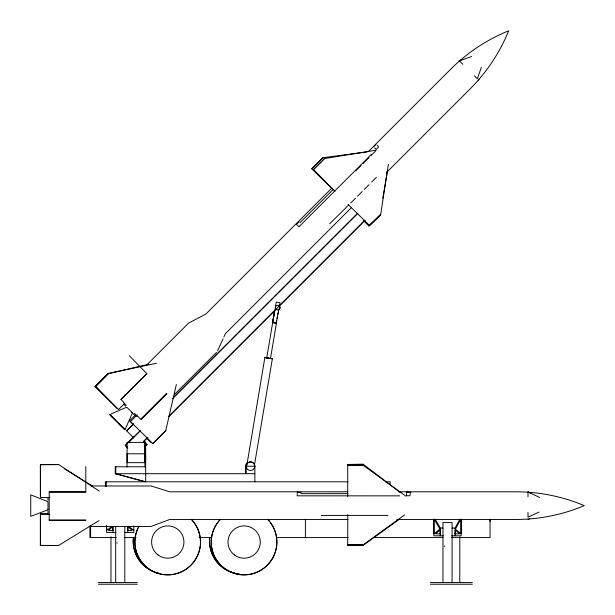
<?xml version="1.0" encoding="UTF-8"?>
<svg xmlns="http://www.w3.org/2000/svg" width="615" height="615" viewBox="0 0 615 615"><rect width="100%" height="100%" fill="white"/><g stroke="black" fill="none" stroke-linecap="round" stroke-linejoin="round"><path stroke-width="0.92" d="M407.384 492.092L407.384 492.446M410.789 492.092L410.789 492.446M127.097 453.793L127.067 462.665L144.963 462.665L145.002 442.393L127.067 442.393M410.297 493.561L409.99 495.759L406.569 495.728L406.569 493.561M348.075 204.411L369.684 225.605L380.677 214.612L388.365 164.382M269.093 358.184L264.865 357.546L246.846 465.24M274.375 322.79L272.507 322.475L274.544 310.383M267.679 358.076L266.733 357.861L274.713 310.506M264.865 357.546L270.477 358.491L276.443 323.106L272.76 322.506L276.281 302.08L280.025 302.711L279.402 306.424M276.719 320.315L276.25 323.106L278.933 309.199M277.034 318.455L277.342 316.594M277.657 314.734L277.972 312.874M254.364 465.563L272.353 358.799L270.477 358.368M382.768 198.345L387.504 170.424M137.168 414.887L130.457 421.606L152.866 443.584L165.743 430.708L176.359 384.49M474.311 75.791L477.332 78.751L481.361 67.412M478.532 80.35L479.17 78.605M123.269 428.148L124.945 429.754L132.463 412.911L131.818 412.235M217.541 350.919L223.053 338.811M223.837 337.082L225.413 333.622L351.38 207.647M455.062 535.811L455.062 528.054L459.805 519.221M460.604 519.752L455.423 529.054L461.035 533.851L461.035 518.975M367.14 151.897L322.714 157.748L311.72 168.741L332.092 188.728M311.843 168.871L322.714 157.748M148.753 364.195L107.779 373.851L94.902 386.727L117.311 408.706M95.025 386.85L107.779 373.851M124.599 403.509L118.557 409.552L95.725 386.258L108.594 373.382L156.441 363.273M334.937 191.403L313.519 169.548L324.505 158.555L376.196 150.145M146.109 365.579L188.528 323.159L205.864 314.073L331.831 188.09M368.4 151.513L450.726 69.18C467.231 52.682 487.065 39.544 508.69 30.773C499.91 52.398 486.773 72.224 470.275 88.737L386.597 172.423M120.878 399.404L146.762 373.513M373.574 146.816L375.988 144.394M300.02 222.622L333.215 189.42M371.399 154.38L298.959 226.797L297.383 225.259M355.693 170.901L361.02 165.581M363.011 163.582L369 157.594M370.999 155.595L375.657 150.936M134.962 415.448L129.588 420.814L132.932 424.227M348.743 204.956L329.74 223.699M350.773 202.935L355.485 198.214M357.507 196.193L362.227 191.473M364.249 189.451L368.969 184.731M371.668 182.032L376.388 177.312M133.686 437.872L126.605 430.831L133.394 424.043M126.644 430.831L133.432 424.043M166.58 393.331L140.697 419.215L137.499 416.086M141.112 419.638L166.996 393.754M174.729 394.207L216.472 352.457M127.812 448.127L125.222 445.537L134.032 436.719M139.766 431.246L130.111 440.732M173.645 397.367L357.945 213.051M125.222 445.537L140.481 430.623M172.338 398.766L357.353 213.728M146.055 444.038L143.526 441.501L147.6 437.434M168.641 416.386L274.521 310.498M278.595 306.424L364.795 220.216M143.526 441.501L147.954 437.434M168.994 416.386L365.149 220.216M144.717 446.636L147.047 444.668L145.071 446.636M380.677 214.612L368.808 225.966L379.924 215.096M111.922 526.279L106.726 530.468L106.726 525.825M347.798 544.713L363.342 544.713L404.593 514.924M347.798 514.563L347.706 545.305L363.25 545.305L399.043 519.452M49.838 514.44L40.344 514.44L40.344 545.528L58.556 545.528L98.992 520.605M538.917 512.111L528.001 517.23L528.001 512.426M528.001 519.49L529.676 518.706M111.284 416.163L109.747 414.548L126.728 407.176L132.463 412.911M462.78 64.283L459.466 60.9L471.597 56.488M458.974 60.793L460.727 60.17M266.733 357.861L267.279 357.899M272.353 358.799L269.093 358.322M272.507 322.475L276.596 323.106M127.928 442.031L129.834 442.031M143.764 442.031L145.624 442.031L145.571 443.846M363.342 464.302L347.798 464.479L363.342 464.302L400.142 492.469M99.261 491.093L58.671 464.571L40.459 464.571L40.459 497.512L49.953 497.512M40.459 464.748L58.671 464.571M406.046 496.251L363.25 465.347L347.706 465.347L347.706 496.436M347.706 465.524L363.25 465.347M115.797 466.777L115.797 473.704L145.701 481.806L145.701 466.777L115.243 466.777L115.243 473.704L254.864 473.704M347.99 481.806L105.35 481.806L105.35 486.373M385.367 481.806L390.164 481.806L390.164 484.543M91.105 485.981L151.098 485.981L169.778 491.8L347.936 491.8M85.808 491.908L49.2 491.908L49.2 520.528L85.808 520.528M399.665 491.8L516.1 491.8C539.44 491.808 562.756 496.543 584.25 505.63C562.756 514.717 539.44 519.444 516.1 519.452L396.79 519.452M49.2 492.062L85.808 492.062L85.808 466.631M300.958 493.653L347.913 493.653M399.665 495.851L297.23 495.828L297.23 493.653M48.055 513.448L40.459 513.448L40.459 544.536M347.936 519.452L169.778 519.452L151.098 526.455L89.198 526.455M49.2 519.929L85.808 519.929M435.236 519.221L440.279 528.054L442.961 528.054M452.079 528.054L455.062 528.054M113.137 530.468L108.371 530.468L112.868 526.632L112.868 530.468M127.436 530.468L132.202 530.468L127.943 526.632L127.943 530.468M115.974 532.436L106.579 532.436L106.579 525.787M124.422 532.436L133.816 532.436L133.816 525.787M440.417 533.851L435.651 533.851L440.148 530.007L440.148 533.851M454.716 533.851L459.49 533.851L455.231 530.007L455.231 533.851M443.254 535.811L433.859 535.811L433.859 519.66M451.71 535.811L461.096 535.811L461.096 519.66M116.181 537.572L89.928 537.572L89.928 526.125M124.491 537.572L136.061 537.572M199.129 537.572L211.452 537.572M276.635 537.572L348.113 537.572M373.882 537.572L443.038 537.572M451.679 537.572L490.055 537.572L490.055 519.452M347.798 544.536L363.342 544.713M347.706 545.128L363.25 545.305M40.344 545.351L58.556 545.528M98.431 582.559L137.337 582.559M430.431 582.559L472.328 582.559M98.431 584.227L137.337 584.227M430.431 584.227L472.328 584.227M127.728 453.809L127.067 453.793L145.624 453.809L145.624 462.68M127.728 466.785L127.067 466.77L127.097 442.393M274.082 322.644L272.76 322.506M267.633 357.876L268.601 358.03M267.648 358.145L268.617 358.314M275.889 322.967L276.443 323.106M115.243 473.704L143.333 481.314M530.514 493.022L528.001 491.862M539.755 497.504L528.001 491.985L528.001 496.789M64.214 468.607L92.519 486.058M128.843 526.279L133.755 530.468M109.747 414.548L111.423 416.163M298.959 221.984L296.33 224.198L296.814 224.683M374.62 147.877L376.196 149.414L378.632 147.008L377.256 145.24M136.038 416.555L133.201 413.772M110.838 415.571L112.553 417.262M122.147 427.048L123.853 428.74M324.505 158.555L313.519 169.548M298.928 221.738L296.584 224.214M129.311 355.716L146.87 373.628L120.994 399.512L123.684 402.264M108.594 373.382L95.725 386.258M151.144 442.8L146.324 437.888M112.076 416.778L114.006 418.692M122.616 427.525L119.003 423.943M134.224 413.226L137.706 416.678M113.675 418.354L115.689 420.36M121.017 425.957L115.236 420.183M143.879 441.501L147.047 444.668M115.528 420.183L119.456 424.119M125.575 445.537L127.52 447.482M123.4 402.371L126.252 405.247M119.272 423.943L122.831 427.525M115.42 420.36L111.869 416.778M124.038 404.585L125.591 406.161M120.924 425.611L124.007 428.74M113.767 418.692L110.685 415.571M363.45 220.501L368.808 225.966M165.743 430.708L152.866 443.584M123.407 428.148L124.945 429.754M434.467 519.752L439.948 529.054L434.013 533.851L434.013 518.975M409.99 492.354L410.067 492.738M300.65 492.454L300.735 492.838M444.322 545.866L444.338 546.551M117.035 542.484L117.05 543.176M490.001 519.506L490.001 521.412M459.789 536.764L459.789 582.559M452.079 582.559L452.079 522.558L442.961 522.558L442.961 582.559M440.279 528.054L440.279 535.811M409.99 492.446L406.569 492.062L406.569 492.738M387.927 515.401L321.184 515.401M305.401 519.452L305.401 537.572M300.958 492.4L297.552 492.4M300.65 492.546L297.23 492.161L297.23 492.838M254.864 481.806L254.856 466.216L245.516 466.216L245.516 473.704M246.238 466.216L246.238 473.704M145.624 445.66L145.624 466.785L144.963 466.77L144.963 442.393M127.782 526.402L127.782 532.436M124.799 526.402L124.799 582.559M115.681 526.402L115.681 582.559M112.991 526.402L112.991 532.436M110.969 536.764L110.969 582.559M106.287 481.806L106.287 486.373M90.62 526.125L90.62 537.572M47.978 498.019L47.978 500.249M47.978 511.011L47.978 513.241M40.344 465.117L40.344 496.251M246.308 467.331A4.305 4.305 0 0 1 251.028 461.942A4.305 4.305 0 0 1 254.195 468.369M245.662 467.331A4.305 4.305 0 0 1 247.668 462.48M267.74 519.321A32.803 32.795 0 0 1 267.218 565.323A32.803 32.795 0 0 1 221.208 565.539A32.803 32.795 0 0 1 220.239 519.544M270.592 522.835A32.803 32.795 0 0 1 274.805 553.346M274.482 554.192A32.803 32.795 0 0 1 226.374 569.705A32.803 32.795 0 0 1 220.155 519.544M268.286 519.99A32.803 32.795 0 0 1 269.478 521.382M200.183 546.235A32.803 32.795 0 0 1 157.448 573.226A32.803 32.795 0 0 1 138.944 526.186M191.918 519.99A32.803 32.795 0 0 1 198.168 530.045M198.491 530.899A32.803 32.795 0 0 1 200.359 544.421M191.38 519.321A32.803 32.795 0 0 1 192.718 563.302A32.803 32.795 0 0 1 149.084 569.029A32.803 32.795 0 0 1 139.028 526.186M239.289 573.949A32.803 32.795 0 0 1 237.475 573.734M234.761 573.211A32.803 32.795 0 0 1 209.746 537.572M234.853 573.211A32.803 32.795 0 0 1 209.83 537.572M158.493 573.211A32.803 32.795 0 0 1 133.47 537.572M159.3 573.411A32.803 32.795 0 0 1 133.378 537.572M278.787 305.693A2.322 2.322 0 0 1 278.103 309.929M47.978 509.789L30.75 516.377L30.75 494.875L47.978 501.679L47.978 509.789M247.507 469.26A4.305 4.305 0 0 0 254.71 467.331A4.305 4.305 0 0 0 249.436 462.05A4.305 4.305 0 0 0 247.507 469.26M234.338 554.899A16.151 16.151 0 0 0 260.153 544.114A16.151 16.151 0 0 0 237.905 527.147A16.151 16.151 0 0 0 234.338 554.899M157.978 554.899A16.151 16.151 0 0 0 183.793 544.114A16.151 16.151 0 0 0 161.545 527.147A16.151 16.151 0 0 0 157.978 554.899M276.55 309.622A2.322 2.322 0 0 0 280.086 307.715A2.322 2.322 0 0 0 276.673 305.601A2.322 2.322 0 0 0 276.55 309.622"/></g></svg>
